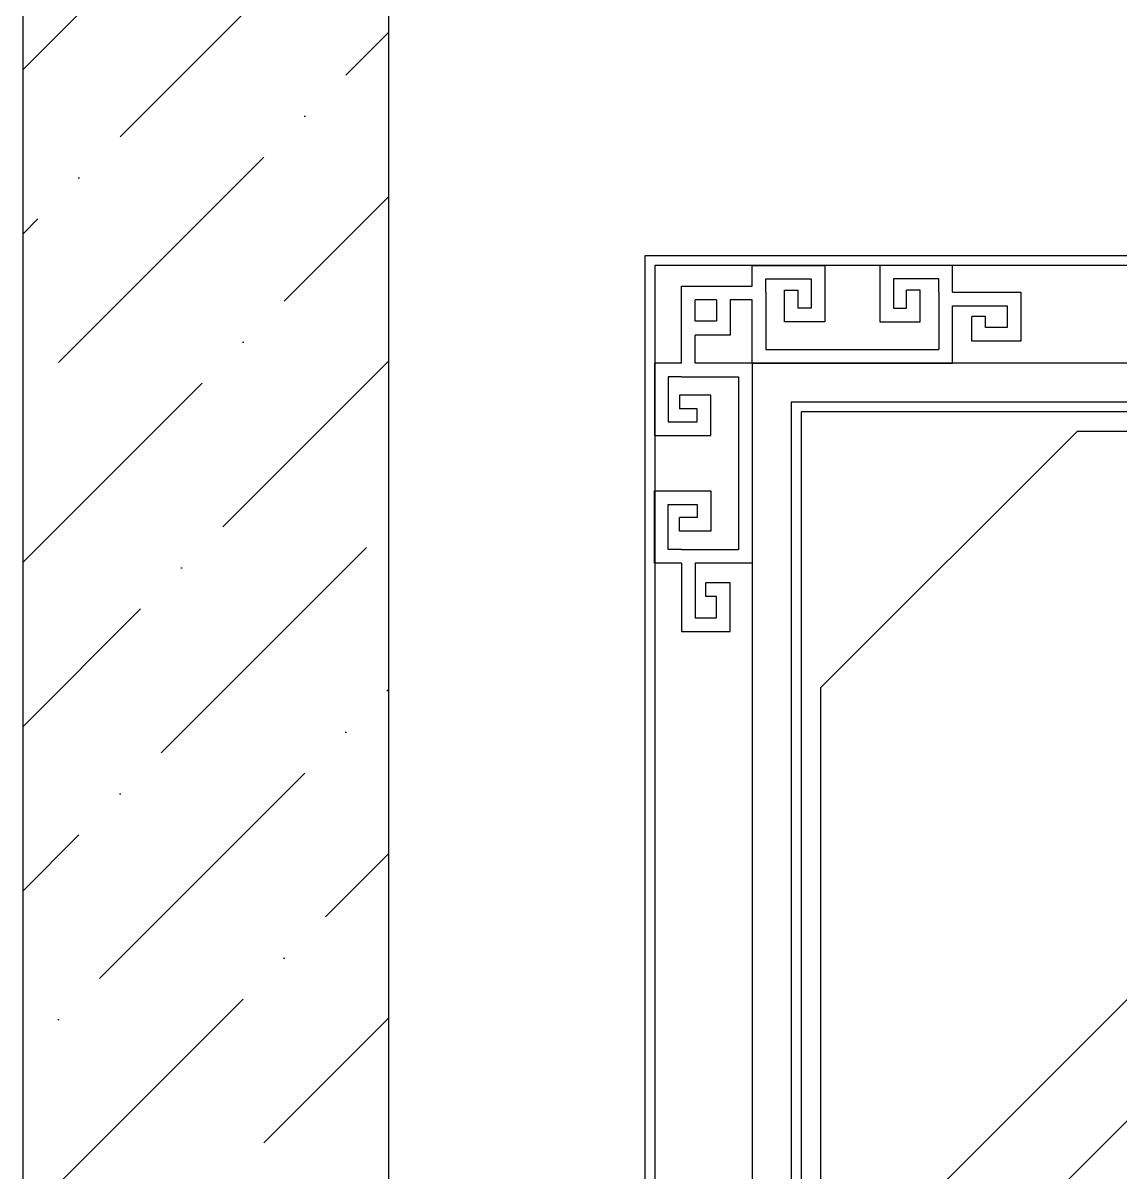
# Model space of a CAD drawing. Header units: millimetres. Extents: x 71641 to 191108, y -23091 to 29972.
# Drawn here: x 85542.7 to 85992.8, y -3643.3 to -3171.8 of the extents above; entities that cross this region are included whole.
import ezdxf

# ---------------------------------------------------------------- set-up
doc = ezdxf.new("R2010")
doc.units = ezdxf.units.MM
doc.layers.add('3', color=5, linetype='Continuous')
doc.styles.get("Standard").update_dxf_attribs({"font": 'SimSun.ttf', "height": 150})

# ---------------------------------------------------------------- blocks, each defined once
blk = doc.blocks.new('ge')
at = {"layer": '3', "color": 137}
for p, q in [((84553.47, -3479.47), (84553.47, -4471.47)), ((85193.47, -3479.47), (84553.47, -3479.47)), ((84557.47, -3483.47), (84557.47, -4467.47)), ((85189.47, -3483.47), (84557.47, -3483.47)), ((84597.47, -3491.94), (84597.47, -3483.47)), ((84597.47, -3483.47), (84627.21, -3483.47)), ((84627.21, -3483.47), (84627.21, -3506.51)), ((84679.52, -3483.47), (84649.78, -3483.47)), ((84649.78, -3483.47), (84649.78, -3506.51)), ((84679.52, -3494.4), (84679.52, -3483.47)), ((84603.08, -3494.4), (84603.08, -3488.93)), ((84603.08, -3488.93), (84621.6, -3488.93)), ((84621.6, -3488.93), (84621.6, -3500.9)), ((84673.91, -3488.93), (84655.39, -3488.93)), ((84655.39, -3488.93), (84655.39, -3500.9)), ((84673.91, -3494.4), (84673.91, -3488.93)), ((84568.4, -3523.47), (84568.4, -3491.94)), ((84568.4, -3491.94), (84597.47, -3491.94)), ((84610.63, -3493.59), (84616.24, -3493.59)), ((84610.63, -3506.51), (84610.63, -3493.59)), ((84616.24, -3500.9), (84616.24, -3493.59)), ((84666.36, -3493.59), (84660.74, -3493.59)), ((84660.74, -3500.9), (84660.74, -3493.59)), ((84666.36, -3506.51), (84666.36, -3493.59)), ((84574.01, -3506.34), (84574.01, -3497.55)), ((84582.82, -3497.55), (84574.01, -3497.55)), ((84582.82, -3497.55), (84582.82, -3506.34)), ((84597.47, -3497.55), (84588.44, -3497.55)), ((84588.44, -3497.55), (84588.44, -3511.95)), ((84597.47, -3523.47), (84597.47, -3497.55)), ((84603.08, -3494.4), (84603.08, -3517.85)), ((84673.91, -3494.4), (84673.91, -3517.85)), ((84679.52, -3494.4), (84707.54, -3494.4)), ((84707.54, -3494.4), (84707.54, -3514.44)), ((84621.6, -3500.9), (84616.24, -3500.9)), ((84655.39, -3500.9), (84660.74, -3500.9)), ((84679.52, -3523.47), (84679.52, -3500.01)), ((84679.52, -3500.01), (84679.52, -3500.01)), ((84679.52, -3500.01), (84701.93, -3500.01)), ((84701.93, -3500.01), (84701.93, -3508.82)), ((84582.82, -3506.34), (84574.01, -3506.34)), ((84627.21, -3506.51), (84610.63, -3506.51)), ((84649.78, -3506.51), (84666.36, -3506.51)), ((84693.14, -3504.42), (84687.53, -3504.42)), ((84687.53, -3514.44), (84687.53, -3504.42)), ((84693.14, -3508.82), (84693.14, -3504.42)), ((84574.01, -3523.47), (84574.01, -3511.95)), ((84588.44, -3511.95), (84574.01, -3511.95)), ((84701.93, -3508.82), (84693.14, -3508.82)), ((84707.54, -3514.44), (84687.53, -3514.44)), ((84603.08, -3517.85), (84673.91, -3517.85)), ((84568.4, -3523.47), (84557.32, -3523.47)), ((84557.32, -3523.47), (84557.32, -3553.21)), ((84574.01, -3523.47), (84574.01, -3523.47)), ((84597.47, -3523.47), (84574.01, -3523.47)), ((84597.47, -3523.47), (84597.47, -4427.47)), ((84597.47, -3523.47), (84679.52, -3523.47)), ((85149.47, -3523.47), (84597.47, -3523.47)), ((84597.47, -3523.47), (84597.47, -3605.52)), ((84568.4, -3529.08), (84562.93, -3529.08)), ((84562.93, -3529.08), (84562.93, -3547.6)), ((84568.4, -3529.08), (84591.85, -3529.08)), ((84591.85, -3529.08), (84591.85, -3599.91)), ((84567.59, -3536.63), (84567.59, -3542.24)), ((84580.51, -3536.63), (84567.59, -3536.63)), ((84580.51, -3553.21), (84580.51, -3536.63)), ((84613.47, -3539.47), (84613.47, -4411.47)), ((85133.47, -3539.47), (84613.47, -3539.47)), ((84574.9, -3542.24), (84567.59, -3542.24)), ((84574.9, -3547.6), (84574.9, -3542.24)), ((84617.47, -3543.47), (84617.47, -4407.47)), ((85129.47, -3543.47), (84617.47, -3543.47)), ((84562.93, -3547.6), (84574.9, -3547.6)), ((84557.32, -3553.21), (84580.51, -3553.21)), ((84625.47, -3910.09), (84984.09, -3551.47)), ((84625.47, -3959.87), (85033.87, -3551.47)), ((84625.47, -3656.66), (84730.66, -3551.47)), ((84984.09, -3551.47), (84730.66, -3551.47)), ((84557.32, -3605.52), (84557.32, -3575.78)), ((84557.32, -3575.78), (84580.51, -3575.78)), ((84580.51, -3575.78), (84580.51, -3592.36)), ((84562.93, -3599.91), (84562.93, -3581.39)), ((84562.93, -3581.39), (84574.9, -3581.39)), ((84574.9, -3581.39), (84574.9, -3586.74)), ((84567.59, -3592.36), (84567.59, -3586.74)), ((84574.9, -3586.74), (84567.59, -3586.74)), ((84580.51, -3592.36), (84567.59, -3592.36)), ((84568.4, -3599.91), (84562.93, -3599.91)), ((84568.4, -3599.91), (84591.85, -3599.91)), ((84568.4, -3605.52), (84557.32, -3605.52)), ((84568.4, -3605.52), (84568.4, -3633.54)), ((84574.01, -3605.52), (84574.01, -3605.52)), ((84574.01, -3605.52), (84574.01, -3627.93)), ((84597.47, -3605.52), (84574.01, -3605.52)), ((84578.42, -3619.14), (84578.42, -3613.53)), ((84588.44, -3613.53), (84578.42, -3613.53)), ((84588.44, -3633.54), (84588.44, -3613.53)), ((84582.82, -3619.14), (84578.42, -3619.14)), ((84582.82, -3627.93), (84582.82, -3619.14)), ((84574.01, -3627.93), (84582.82, -3627.93)), ((84568.4, -3633.54), (84588.44, -3633.54)), ((84625.47, -3656.66), (84625.47, -3910.09))]:
    blk.add_line(p, q, dxfattribs=at)
at = {"flags": 9}
for tag in ['YSIZE', 'XSIZE']:
    blk.add_attdef(tag, (85291.87, -4495.04), '', height=0.4, dxfattribs=at)

msp = doc.modelspace()

# ---------------------------------------------------------------- hatches: boundary and pattern name
h = msp.add_hatch()
h.set_pattern_fill('ANSI36', color=8, scale=15, style=0)
h.set_pattern_definition([(45, (-18013.313, 1959.21), (25.25697, 92.608891), [119.0625, -23.8125, 0, -23.8125])])
h.paths.add_polyline_path([(85692.65, -2302.81), (85542.65, -2302.81), (85542.65, -5102.81), (85692.65, -5102.81)])
h.paths.add_polyline_path([(85711.88, -2821.62), (85897.3, -2821.62), (85897.3, -2934.12), (85711.88, -2934.12)], flags=9)

# ---------------------------------------------------------------- linework, layer by layer
for p, q in [((85542.65, -5102.81), (85542.65, -2302.81)), ((85692.65, -5102.81), (85692.65, -2302.81))]:
    msp.add_line(p, q)

# ---------------------------------------------------------------- block references
msp.add_blockref('ge', (1244.18, 212.25))

doc.saveas('drawing.dxf')
